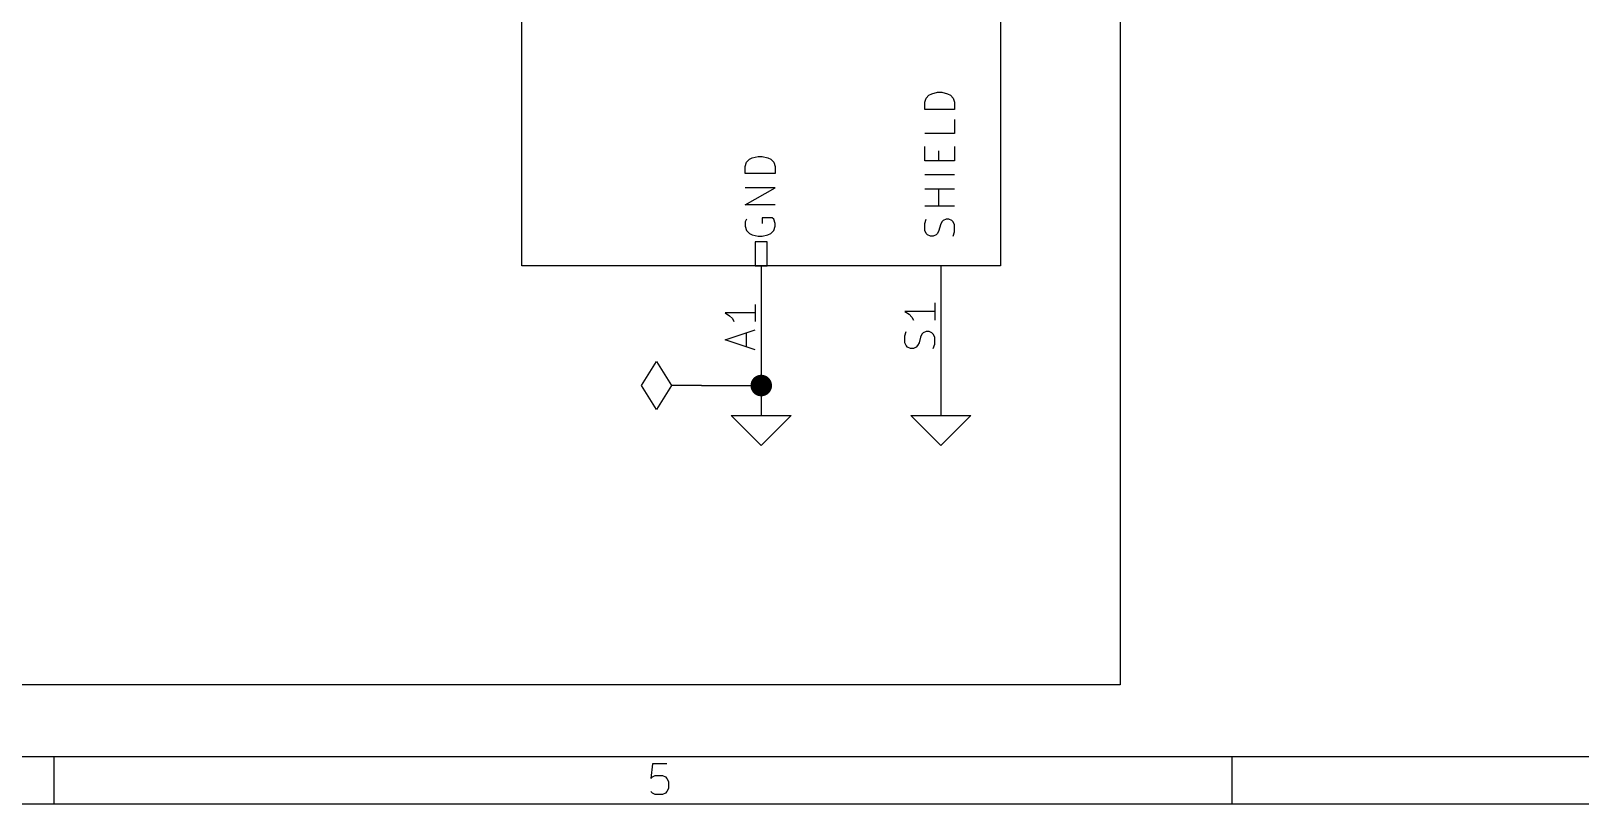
# Model space of a CAD drawing. Extents: x 0.4 to 16.1, y -11.3 to -0.4.
# Drawn here: x 8.23 to 10.818, y -11.299 to -10.007 of the extents above; entities that cross this region are included whole.
import ezdxf

# ---------------------------------------------------------------- set-up
doc = ezdxf.new("R2010")
doc.units = 0
doc.header["$MEASUREMENT"] = 0
for name, color, linetype in [('BLUE3', 171, 'CONTINUOUS'), ('CYAN2', 4, 'CONTINUOUS'), ('GREEN3', 91, 'CONTINUOUS'), ('LYELLOW', 51, 'CONTINUOUS'), ('RED2', 1, 'CONTINUOUS'), ('RED3', 11, 'CONTINUOUS')]:
    doc.layers.add(name, color=color, linetype=linetype)

msp = doc.modelspace()

# ---------------------------------------------------------------- linework, layer by layer
at = {"layer": 'BLUE3', "linetype": 'CONTINUOUS'}
for p, q in [((10.05, -8.55), (10.05, -11.1)), ((10.05, -11.1), (6.3, -11.1))]:
    msp.add_line(p, q, dxfattribs=at)
at = {"layer": 'CYAN2', "linetype": 'CONTINUOUS'}
for p, q in [((9.7231, -10.1267), (9.7255, -10.1195)), ((9.7231, -10.1267), (9.7255, -10.1195)), ((9.7255, -10.1195), (9.7303, -10.1148)), ((9.7255, -10.1195), (9.7303, -10.1148)), ((9.7303, -10.1148), (9.735, -10.1124)), ((9.7303, -10.1148), (9.735, -10.1124)), ((9.735, -10.1124), (9.7446, -10.11)), ((9.735, -10.1124), (9.7446, -10.11)), ((9.7446, -10.11), (9.7517, -10.11)), ((9.7446, -10.11), (9.7517, -10.11)), ((9.7517, -10.11), (9.7612, -10.1124)), ((9.7517, -10.11), (9.7612, -10.1124)), ((9.7612, -10.1124), (9.766, -10.1148)), ((9.7612, -10.1124), (9.766, -10.1148)), ((9.766, -10.1148), (9.7708, -10.1195)), ((9.766, -10.1148), (9.7708, -10.1195)), ((9.7708, -10.1195), (9.7731, -10.1267)), ((9.7708, -10.1195), (9.7731, -10.1267)), ((9.7231, -10.1386), (9.7231, -10.1267)), ((9.7231, -10.1386), (9.7231, -10.1267)), ((9.7731, -10.1386), (9.7231, -10.1386)), ((9.7731, -10.1386), (9.7231, -10.1386)), ((9.7731, -10.1267), (9.7731, -10.1386)), ((9.7731, -10.1267), (9.7731, -10.1386)), ((9.7731, -10.1552), (9.7731, -10.179)), ((9.7731, -10.1552), (9.7731, -10.179)), ((9.7731, -10.179), (9.7231, -10.179)), ((9.7731, -10.179), (9.7231, -10.179)), ((9.4255, -10.2267), (9.4303, -10.2219)), ((9.4255, -10.2267), (9.4303, -10.2219)), ((9.4303, -10.2219), (9.435, -10.2195)), ((9.4303, -10.2219), (9.435, -10.2195)), ((9.435, -10.2195), (9.4446, -10.2171)), ((9.435, -10.2195), (9.4446, -10.2171)), ((9.4446, -10.2171), (9.4517, -10.2171)), ((9.4446, -10.2171), (9.4517, -10.2171)), ((9.4517, -10.2171), (9.4612, -10.2195)), ((9.4517, -10.2171), (9.4612, -10.2195)), ((9.4612, -10.2195), (9.466, -10.2219)), ((9.4612, -10.2195), (9.466, -10.2219)), ((9.466, -10.2219), (9.4708, -10.2267)), ((9.466, -10.2219), (9.4708, -10.2267)), ((9.7231, -10.2243), (9.7231, -10.2005)), ((9.7231, -10.2243), (9.7231, -10.2005)), ((9.7731, -10.2243), (9.7231, -10.2243)), ((9.7731, -10.2243), (9.7231, -10.2243)), ((9.7469, -10.2243), (9.7469, -10.2076)), ((9.7469, -10.2243), (9.7469, -10.2076)), ((9.7731, -10.2005), (9.7731, -10.2243)), ((9.7731, -10.2005), (9.7731, -10.2243)), ((9.4231, -10.2338), (9.4255, -10.2267)), ((9.4231, -10.2338), (9.4255, -10.2267)), ((9.4231, -10.2457), (9.4231, -10.2338)), ((9.4231, -10.2457), (9.4231, -10.2338)), ((9.4731, -10.2457), (9.4231, -10.2457)), ((9.4731, -10.2457), (9.4231, -10.2457)), ((9.4708, -10.2267), (9.4731, -10.2338)), ((9.4708, -10.2267), (9.4731, -10.2338)), ((9.4731, -10.2338), (9.4731, -10.2457)), ((9.4731, -10.2338), (9.4731, -10.2457)), ((9.7731, -10.2481), (9.7231, -10.2481)), ((9.7731, -10.2481), (9.7231, -10.2481)), ((9.4231, -10.2981), (9.4731, -10.2695)), ((9.4731, -10.2695), (9.4231, -10.2695)), ((9.4231, -10.2981), (9.4731, -10.2695)), ((9.4731, -10.2695), (9.4231, -10.2695)), ((9.7731, -10.2719), (9.7231, -10.2719)), ((9.7731, -10.2719), (9.7231, -10.2719)), ((9.7469, -10.3005), (9.7469, -10.2719)), ((9.7469, -10.3005), (9.7469, -10.2719)), ((9.4731, -10.2981), (9.4231, -10.2981)), ((9.4731, -10.2981), (9.4231, -10.2981)), ((9.7731, -10.3005), (9.7231, -10.3005)), ((9.7731, -10.3005), (9.7231, -10.3005)), ((9.4255, -10.3219), (9.4231, -10.3267)), ((9.4255, -10.3219), (9.4231, -10.3267)), ((9.4231, -10.3267), (9.4231, -10.3338)), ((9.4231, -10.3267), (9.4231, -10.3338)), ((9.4684, -10.3195), (9.4517, -10.3195)), ((9.4517, -10.3195), (9.4517, -10.329)), ((9.4684, -10.3195), (9.4517, -10.3195)), ((9.4517, -10.3195), (9.4517, -10.329)), ((9.4708, -10.3219), (9.4684, -10.3195)), ((9.4708, -10.3219), (9.4684, -10.3195)), ((9.4731, -10.329), (9.4708, -10.3219)), ((9.4731, -10.329), (9.4708, -10.3219)), ((9.7231, -10.329), (9.7255, -10.3219)), ((9.7231, -10.329), (9.7255, -10.3219)), ((9.7517, -10.3267), (9.7493, -10.3314)), ((9.7517, -10.3267), (9.7493, -10.3314)), ((9.7541, -10.3243), (9.7517, -10.3267)), ((9.7541, -10.3243), (9.7517, -10.3267)), ((9.7588, -10.3219), (9.7541, -10.3243)), ((9.7588, -10.3219), (9.7541, -10.3243)), ((9.7636, -10.3219), (9.7588, -10.3219)), ((9.7636, -10.3219), (9.7588, -10.3219)), ((9.7684, -10.3243), (9.7636, -10.3219)), ((9.7684, -10.3243), (9.7636, -10.3219)), ((9.7708, -10.3267), (9.7684, -10.3243)), ((9.7708, -10.3267), (9.7684, -10.3243)), ((9.7731, -10.3314), (9.7708, -10.3267)), ((9.7731, -10.3314), (9.7708, -10.3267)), ((9.4231, -10.3338), (9.4255, -10.3409)), ((9.4231, -10.3338), (9.4255, -10.3409)), ((9.4255, -10.3409), (9.4303, -10.3457)), ((9.4255, -10.3409), (9.4303, -10.3457)), ((9.4303, -10.3457), (9.435, -10.3481)), ((9.4303, -10.3457), (9.435, -10.3481)), ((9.435, -10.3481), (9.4446, -10.3505)), ((9.435, -10.3481), (9.4446, -10.3505)), ((9.4446, -10.3505), (9.4517, -10.3505)), ((9.4446, -10.3505), (9.4517, -10.3505)), ((9.4517, -10.3505), (9.4612, -10.3481)), ((9.4517, -10.3505), (9.4612, -10.3481)), ((9.4612, -10.3481), (9.466, -10.3457)), ((9.4612, -10.3481), (9.466, -10.3457)), ((9.466, -10.3457), (9.4708, -10.3409)), ((9.466, -10.3457), (9.4708, -10.3409)), ((9.4708, -10.3409), (9.4731, -10.3338)), ((9.4708, -10.3409), (9.4731, -10.3338)), ((9.4731, -10.3338), (9.4731, -10.329)), ((9.4731, -10.3338), (9.4731, -10.329)), ((9.7231, -10.3409), (9.7231, -10.329)), ((9.7231, -10.3409), (9.7231, -10.329)), ((9.7255, -10.3457), (9.7231, -10.3409)), ((9.7255, -10.3457), (9.7231, -10.3409)), ((9.7279, -10.3481), (9.7255, -10.3457)), ((9.7279, -10.3481), (9.7255, -10.3457)), ((9.7327, -10.3505), (9.7279, -10.3481)), ((9.7327, -10.3505), (9.7279, -10.3481)), ((9.7374, -10.3505), (9.7327, -10.3505)), ((9.7374, -10.3505), (9.7327, -10.3505)), ((9.7422, -10.3481), (9.7374, -10.3505)), ((9.7422, -10.3481), (9.7374, -10.3505)), ((9.7446, -10.3457), (9.7422, -10.3481)), ((9.7446, -10.3457), (9.7422, -10.3481)), ((9.7469, -10.3409), (9.7446, -10.3457)), ((9.7469, -10.3409), (9.7446, -10.3457)), ((9.7493, -10.3314), (9.7469, -10.3409)), ((9.7493, -10.3314), (9.7469, -10.3409)), ((9.7708, -10.3505), (9.7731, -10.3433)), ((9.7708, -10.3505), (9.7731, -10.3433)), ((9.7731, -10.3433), (9.7731, -10.3314)), ((9.7731, -10.3433), (9.7731, -10.3314))]:
    msp.add_line(p, q, dxfattribs=at)
at = {"layer": 'GREEN3', "linetype": 'CONTINUOUS'}
msp.add_line((9.35, -10.6), (9.45, -10.6), dxfattribs=at)
at = {"layer": 'GREEN3', "const_width": 0.018}
msp.add_lwpolyline([(9.441, -10.6, 1), (9.459, -10.6, 1)], format="xyb", close=True, dxfattribs=at)
at = {"layer": 'LYELLOW', "linetype": 'CONTINUOUS'}
for p, q in [((9.05, -10.4), (9.05, -9)), ((9.85, -9), (9.85, -10.4)), ((9.85, -10.4), (9.05, -10.4))]:
    msp.add_line(p, q, dxfattribs=at)
at = {"layer": 'RED2', "linetype": 'CONTINUOUS'}
for p, q in [((9.05, -10.4), (9.05, -9)), ((9.85, -9), (9.85, -10.4)), ((9.46, -10.36), (9.44, -10.36)), ((9.44, -10.36), (9.44, -10.4)), ((9.46, -10.4), (9.46, -10.36)), ((9.85, -10.4), (9.05, -10.4)), ((9.44, -10.4), (9.46, -10.4)), ((9.45, -10.4), (9.45, -10.6)), ((9.45, -10.4), (9.45, -10.6)), ((9.75, -10.4), (9.75, -10.6)), ((9.75, -10.4), (9.75, -10.6)), ((9.25, -10.6), (9.275, -10.56)), ((9.275, -10.56), (9.3, -10.6)), ((9.275, -10.64), (9.25, -10.6)), ((9.3, -10.6), (9.275, -10.64)), ((9.35, -10.6), (9.3, -10.6)), ((9.45, -10.6), (9.45, -10.65)), ((9.75, -10.6), (9.75, -10.65)), ((9.45, -10.7), (9.4, -10.65)), ((9.4, -10.65), (9.45, -10.65)), ((9.45, -10.65), (9.5, -10.65)), ((9.5, -10.65), (9.45, -10.7)), ((9.75, -10.7), (9.7, -10.65)), ((9.7, -10.65), (9.75, -10.65)), ((9.75, -10.65), (9.8, -10.65)), ((9.8, -10.65), (9.75, -10.7)), ((16.0626, -11.2206), (0.4724, -11.2206)), ((8.2677, -11.2206), (8.2677, -11.2993)), ((9.268, -11.2321), (9.2656, -11.2565)), ((9.2924, -11.2321), (9.268, -11.2321)), ((10.2362, -11.2206), (10.2362, -11.2993)), ((9.2656, -11.2565), (9.268, -11.2541)), ((9.268, -11.2541), (9.2729, -11.2516)), ((9.2729, -11.2516), (9.2851, -11.2516)), ((9.2851, -11.2516), (9.29, -11.2541)), ((9.29, -11.2541), (9.2924, -11.2565)), ((9.2924, -11.2565), (9.2948, -11.2614)), ((9.268, -11.2809), (9.2656, -11.2784)), ((9.2729, -11.2833), (9.268, -11.2809)), ((9.2851, -11.2833), (9.2729, -11.2833)), ((9.29, -11.2809), (9.2851, -11.2833)), ((9.2924, -11.2784), (9.29, -11.2809)), ((9.2948, -11.2736), (9.2924, -11.2784)), ((9.2948, -11.2614), (9.2948, -11.2736)), ((16.1413, -11.2993), (0.3937, -11.2993))]:
    msp.add_line(p, q, dxfattribs=at)
at = {"layer": 'RED3', "linetype": 'CONTINUOUS'}
for p, q in [((9.4399, -10.4786), (9.3899, -10.4786)), ((9.3899, -10.4786), (9.397, -10.4833)), ((9.4399, -10.4786), (9.3899, -10.4786)), ((9.3899, -10.4786), (9.397, -10.4833)), ((9.397, -10.4833), (9.4018, -10.4881)), ((9.397, -10.4833), (9.4018, -10.4881)), ((9.4399, -10.4643), (9.4399, -10.4929)), ((9.4399, -10.4643), (9.4399, -10.4929)), ((9.7399, -10.4762), (9.6899, -10.4762)), ((9.6899, -10.4762), (9.697, -10.4809)), ((9.7399, -10.4762), (9.6899, -10.4762)), ((9.6899, -10.4762), (9.697, -10.4809)), ((9.697, -10.4809), (9.7018, -10.4857)), ((9.697, -10.4809), (9.7018, -10.4857)), ((9.7399, -10.4619), (9.7399, -10.4905)), ((9.7399, -10.4619), (9.7399, -10.4905)), ((9.3899, -10.5238), (9.4399, -10.5071)), ((9.3899, -10.5238), (9.4399, -10.5071)), ((9.4018, -10.4881), (9.4042, -10.4929)), ((9.4018, -10.4881), (9.4042, -10.4929)), ((9.6899, -10.5167), (9.6923, -10.5095)), ((9.6899, -10.5167), (9.6923, -10.5095)), ((9.7018, -10.4857), (9.7042, -10.4905)), ((9.7018, -10.4857), (9.7042, -10.4905)), ((9.7256, -10.5095), (9.7208, -10.5119)), ((9.7256, -10.5095), (9.7208, -10.5119)), ((9.7304, -10.5095), (9.7256, -10.5095)), ((9.7304, -10.5095), (9.7256, -10.5095)), ((9.7351, -10.5119), (9.7304, -10.5095)), ((9.7351, -10.5119), (9.7304, -10.5095)), ((9.4399, -10.5405), (9.3899, -10.5238)), ((9.4399, -10.5405), (9.3899, -10.5238)), ((9.4256, -10.5357), (9.4256, -10.5119)), ((9.4256, -10.5357), (9.4256, -10.5119)), ((9.6899, -10.5286), (9.6899, -10.5167)), ((9.6899, -10.5286), (9.6899, -10.5167)), ((9.6923, -10.5333), (9.6899, -10.5286)), ((9.6923, -10.5333), (9.6899, -10.5286)), ((9.6946, -10.5357), (9.6923, -10.5333)), ((9.6946, -10.5357), (9.6923, -10.5333)), ((9.7113, -10.5333), (9.7089, -10.5357)), ((9.7113, -10.5333), (9.7089, -10.5357)), ((9.7137, -10.5286), (9.7113, -10.5333)), ((9.7137, -10.5286), (9.7113, -10.5333)), ((9.7161, -10.519), (9.7137, -10.5286)), ((9.7161, -10.519), (9.7137, -10.5286)), ((9.7184, -10.5143), (9.7161, -10.519)), ((9.7184, -10.5143), (9.7161, -10.519)), ((9.7208, -10.5119), (9.7184, -10.5143)), ((9.7208, -10.5119), (9.7184, -10.5143)), ((9.7375, -10.5143), (9.7351, -10.5119)), ((9.7375, -10.5143), (9.7351, -10.5119)), ((9.7399, -10.519), (9.7375, -10.5143)), ((9.7399, -10.519), (9.7375, -10.5143)), ((9.7375, -10.5381), (9.7399, -10.5309)), ((9.7375, -10.5381), (9.7399, -10.5309)), ((9.7399, -10.5309), (9.7399, -10.519)), ((9.7399, -10.5309), (9.7399, -10.519)), ((9.6994, -10.5381), (9.6946, -10.5357)), ((9.6994, -10.5381), (9.6946, -10.5357)), ((9.7042, -10.5381), (9.6994, -10.5381)), ((9.7042, -10.5381), (9.6994, -10.5381)), ((9.7089, -10.5357), (9.7042, -10.5381)), ((9.7089, -10.5357), (9.7042, -10.5381))]:
    msp.add_line(p, q, dxfattribs=at)

doc.saveas('drawing.dxf')
